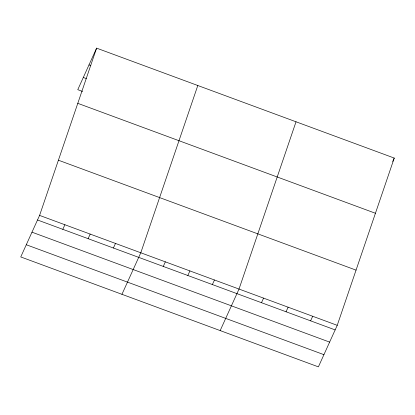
<?xml version="1.0" encoding="UTF-8"?>
<svg xmlns="http://www.w3.org/2000/svg" width="415" height="415" viewBox="0 0 415 415"><rect width="100%" height="100%" fill="white"/><g stroke="black" fill="none" stroke-linecap="round" stroke-linejoin="round"><path stroke-width="0.62" d="M39.591 215.401L96.607 48.135L394.25 158.063L337.234 325.329L318.393 366.865L20.75 256.937L39.591 215.401L337.234 325.329M197.805 85.511L140.789 252.776L121.948 294.313M296.025 121.787L239.014 289.053L220.173 330.589M96.607 48.135L77.766 89.671L82.585 91.45M62.81 229.329L64.89 224.743M88.11 238.672L90.19 234.091M113.409 248.014L115.489 243.434M163.266 266.43L165.346 261.844M187.824 275.498L189.904 270.917M212.376 284.565L214.456 279.985M261.492 302.706L263.567 298.12M286.044 311.774L288.124 307.188M310.602 320.842L312.682 316.261M392.689 161.502L394.25 158.063M88.997 64.916L90.802 65.58M83.296 77.475L86.31 78.591M77.792 103.335L375.435 213.263M58.406 160.206L356.049 270.129M37.511 219.986L335.159 329.909M31.981 232.177L329.624 342.105M26.28 244.741L323.928 354.669"/></g></svg>
